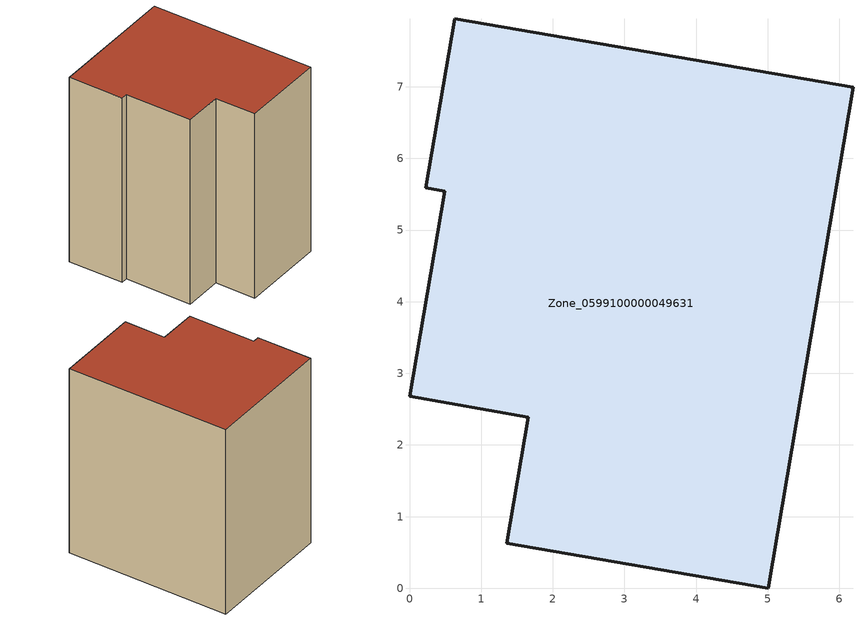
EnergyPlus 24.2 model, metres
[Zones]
Zone_0599100000049631
 floor ground (C_G): 6.19,6.99 5.01,0 1.36,0.63 1.66,2.39 0,2.68 0.49,5.54 0.23,5.59 0.63,7.95 z0
 wall outside (C_F): 5.01,0 6.19,6.99 0.63,7.95 0.23,5.59 0.49,5.54 0,2.68 1.66,2.39 1.36,0.63 5.01,0 z0:8.45
 roof outside (C_R): 1.36,0.63 5.01,0 6.19,6.99 0.63,7.95 0.23,5.59 0.49,5.54 0,2.68 1.66,2.39 z8.45
[BUILDING]
Pand.0599100000049631: North Axis=0; Terrain=City; Loads Convergence Tolerance Value=0.04; Temperature Convergence Tolerance Value=0.4; Solar Distribution=FullExterior; Maximum Number of Warmup Days=25; Minimum Number of Warmup Days=1
[Site:Location]
Rotterdam.The.Hague.AP_ZH_NLD Design_Conditions: Latitude=51.96; Longitude=4.45; Time Zone=1; Elevation=-4.5
[SITE:GROUNDTEMPERATURE:BUILDINGSURFACE]
18, 18, 18, 18, 18, 18, 18, 18, 18, 18, 18, 18
[MATERIAL] Thermal Absorptance=0.9; Solar Absorptance=0.7; Visible Absorptance=0.7
Name | Roughness | Thickness | Conductivity | Density | Specific Heat
G.TI.1975-1991 | MediumSmooth | 0.15 | 0.288461 | 540 | 1210
F.TI.1975-1991 | Rough | 0.3 | 0.230769 | 1920 | 840
R.TI.1975-1991 | MediumRough | 0.2 | 0.153846 | 1500 | 1000
[CONSTRUCTION]
C_G: G.TI.1975-1991
C_F: F.TI.1975-1991
C_R: R.TI.1975-1991
[ZONE]
Zone_0599100000049631: Type=1; Multiplier=1; Ceiling Height=Autocalculate; Volume=Autocalculate; Floor Area=autocalculate; Part of Total Floor Area=Yes
[ZONEINFILTRATION:DESIGNFLOWRATE]
Infil_Zone_0599100000049631: Zone or ZoneList or Space or SpaceList=Zone_0599100000049631; Schedule=AlwaysOn; Design Flow Rate Calculation Method=Flow/Area; Flow Rate per Floor Area=0.003; Constant Term Coefficient=1; Temperature Term Coefficient=0; Velocity Term Coefficient=0; Velocity Squared Term Coefficient=0
[HVACTEMPLATE:ZONE:IDEALLOADSAIRSYSTEM]
Zone_0599100000049631: Maximum Heating Supply Air Temperature=50; Minimum Cooling Supply Air Temperature=13; Maximum Heating Supply Air Humidity Ratio=0.0156; Minimum Cooling Supply Air Humidity Ratio=0.0077; Heating Limit=NoLimit; Cooling Limit=NoLimit; Dehumidification Control Type=ConstantSensibleHeatRatio; Cooling Sensible Heat Ratio=0.7; Dehumidification Setpoint=60; Humidification Control Type=None; Humidification Setpoint=30; Outdoor Air Method=None; Outdoor Air Flow Rate per Person=0.00944; Outdoor Air Flow Rate per Zone Floor Area=0; Outdoor Air Flow Rate per Zone=0; Demand Controlled Ventilation Type=None; Outdoor Air Economizer Type=NoEconomizer; Heat Recovery Type=None; Sensible Heat Recovery Effectiveness=0.7; Latent Heat Recovery Effectiveness=0.65
[ZONECONTROL:THERMOSTAT]
ThermostatControl_Zone_0599100000049631: Zone or ZoneList=Zone_0599100000049631; Control Type Schedule=DualSetpointControlType; Control 1=Thermostat_Zone_0599100000049631; Temperature Difference Between Cutout And Setpoint=0
[THERMOSTATSETPOINT:DUALSETPOINT]
Thermostat_Zone_0599100000049631: Heating Setpoint Temperature Schedule=HeatingSetpoint_Zone_0599100000049631; Cooling Setpoint Temperature Schedule=CoolingSetpoint_Zone_0599100000049631
[SCHEDULE:COMPACT]
HeatingSetpoint_Zone_0599100000049631: Through: 12/31, For: AllDays, Until: 24:00, 21
CoolingSetpoint_Zone_0599100000049631: Through: 12/31, For: AllDays, Until: 24:00, 24
DualSetpointControlType: Through: 12/31, For: AllDays, Until: 24:00, 4
AlwaysOn: Through: 12/31, For: AllDays, Until: 24:00, 1
